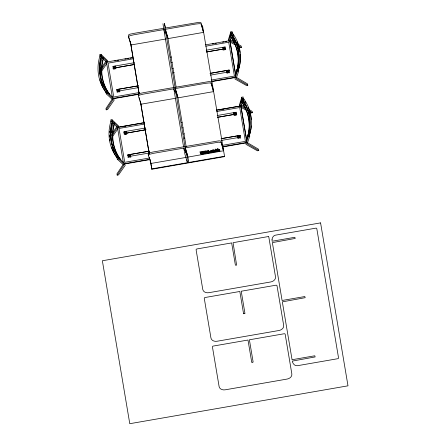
<?xml version="1.0" encoding="UTF-8"?>
<svg xmlns="http://www.w3.org/2000/svg" width="446" height="446" viewBox="0 0 446 446"><rect width="100%" height="100%" fill="white"/><g stroke="black" fill="none" stroke-linecap="round" stroke-linejoin="round"><path stroke-width="0.67" d="M232.232 33.461L232.165 31.638L230.805 31.872L228.363 39.811M230.805 31.872L231.028 33.21L228.586 41.143M232.394 32.971L231.028 33.21A41.406 40.257 18.2 0 1 237.166 69.71L236.358 72.174A41.411 40.257 18.4 0 0 230.214 35.669L231.558 35.474A41.411 40.257 18.4 0 1 238.894 51.814M247.786 85.247L236.218 78.446L238.755 70.814L238.532 69.476L237.172 69.715L237.395 71.048L234.953 78.987L246.421 85.481L247.786 85.247L247.558 83.909L236.034 77.13M238.532 69.476L238.37 69.966A41.406 40.257 18.2 0 0 240.204 54.239M243.973 99.837A41.406 40.257 18.2 0 0 243.215 98.789L243.154 96.96L241.793 97.195L239.351 105.128M241.793 97.195L242.016 98.533L239.574 106.466M243.382 98.293L242.016 98.533A41.406 40.257 18.2 0 1 248.154 135.032L247.346 137.496A41.411 40.257 18.4 0 0 241.202 100.991L242.552 100.796M258.775 150.564L247.207 143.763L249.749 136.136L249.52 134.798L248.16 135.038L248.383 136.37L245.941 144.309L257.409 150.804L258.775 150.564L258.546 149.232L247.407 142.675M248.16 135.038L249.52 134.798M205.467 44.862L229.891 40.625L235.689 75.101L229.857 40.592L231.039 37.035M246.655 140.429L240.846 105.914L242.027 102.357M231.898 34.47L231.435 35.847L230.091 36.042A41.411 40.257 18.4 0 1 236.229 72.547L234.724 77.649M242.886 99.793L242.423 101.17A41.411 40.257 18.4 0 1 244.932 104.944M99.597 70.646L100.729 68.952M101.482 67.825L105.992 61.052M99.826 71.984L100.556 70.881M101.292 69.777L106.449 62.027L103.388 59.195M112.353 98.889L105.964 108.489L106.193 109.822L107.553 109.588L114.271 99.932L107.62 93.576L107.397 92.238A41.406 39.984 -47.2 0 1 101.259 55.739L101.03 54.401L99.664 54.635L100.311 56.363M106.193 109.822L112.821 99.865L106.254 93.811L106.031 92.478A41.406 39.984 -47.2 0 1 99.932 56.006L101.253 55.733L107.904 62.094L106.516 62.334L106.46 62.05M110.586 135.969L111.338 134.837M112.47 133.148L116.98 126.374M112.648 134.547L117.443 127.344L123.336 162.528M123.347 164.212L116.952 173.812L117.181 175.144L118.541 174.91L125.259 165.254L118.608 158.899L118.385 157.561A41.406 39.984 -47.2 0 1 112.247 121.056L112.018 119.723L110.653 119.957L111.299 121.686M117.181 175.144L123.81 165.182L117.248 159.133L117.019 157.8L118.385 157.561L120.492 159.517A41.411 39.984 -47.4 0 1 114.354 123.012L112.241 121.056L110.881 121.295M101.582 71.176L106.717 63.795M112.57 136.498L118.101 128.548M219.131 150.82L217.865 151.055M201.553 153.792L202.573 153.524M207.674 152.722L208.661 152.465M212.803 149.561L212.954 150.447L214.704 150.854L216.065 149.912L215.914 149.02M212.954 150.447L214.504 151.055L216.065 149.912M217.838 150.954L219.125 150.759M209.698 151.317L212.123 150.899A2.113 0.44 -9.5 0 1 212.201 151.149L209.771 151.573A2.113 0.44 -9.5 0 1 209.698 151.328M216.204 149.845L216.355 150.731L217.553 149.65L219.739 150.146L219.588 149.254M216.355 150.731L219.739 150.146M217.169 149.332L217.319 150.224L217.843 149.75L217.693 148.864M209.375 151.345L210.378 150.915A1.377 0.284 -9.5 0 1 211.287 150.754L212.43 150.815A2.492 0.518 -9.5 0 1 212.519 151.122L211.521 151.556A1.377 0.284 -9.5 0 1 210.612 151.712L209.464 151.651A2.492 0.518 -9.5 0 1 209.38 151.356M165.756 32.714L166.38 32.597L166.62 33.974M166.207 34.041L166.609 33.968M175.724 91.96L176.399 92.082M175.953 93.331L176.577 93.214L176.465 92.534M185.91 151.161C187.281 150.804 185.965 154.712 185.904 151.166L185.33 151.261M216.477 151.055C211.694 151.941 218.646 152.002 216.093 150.129M202.763 153.731L201.609 153.887M208.851 152.683L207.73 152.827M216.661 151.417L216.176 151.595A1.617 0.334 -9.5 0 1 213.818 151.746M202.579 153.396L202.2 151.584L202.395 152.242M205.182 152.995L205.656 152.805M208.94 152.237L208.538 151.439M203.142 31.058L200.94 22.629L199.167 22.3L133.404 33.45C131.966 34.119 127.394 33.723 128.509 36.288M208.633 151.963L209.52 151.857M208.784 152.85L209.843 152.722L209.692 152.125M208.695 152.883L207.368 153.101A1.494 0.312 -9.5 0 1 206.961 153.062L206.86 153.028A2.074 0.429 -9.5 0 1 206.754 152.95A1.845 0.385 -9.5 0 1 206.833 152.772L208.65 152.331M202.595 153.937L201.285 154.16A1.461 0.307 -9.5 0 1 200.839 154.121L200.655 154.026A1.801 0.374 -9.5 0 1 200.683 153.864L202.523 153.396M212.971 90.348L213.344 90.153L210.908 81.874L209.129 81.546L143.372 92.696C141.928 93.365 137.362 92.969 138.472 95.533M218.713 150.073L218.401 150.151M222.777 149.633L223.312 149.399L220.876 141.12L219.097 140.791L153.34 151.941C151.423 152.543 146.372 152.46 148.747 155.816M204.959 152.002L205.171 153.078L206.448 152.855M99.943 79.879A41.406 39.984 -47.2 0 0 106.455 92.863L106.031 92.478L107.397 92.238L109.504 94.195A41.411 39.984 -47.4 0 1 103.366 57.69L102.045 57.958A41.411 39.984 -47.4 0 0 103.394 86.273M112.241 121.056L110.915 121.329A41.406 39.984 -47.2 0 0 117.058 157.828L118.385 157.561M112.163 122.483L113.033 123.28L114.354 123.007L118.892 127.417M203.56 152.894L203.159 152.961M203.71 153.781L203.064 153.898M205.701 152.794L206.481 152.839M208.984 152.22L209.648 152.108M165.99 34.086L165.973 32.675M165.962 38.969L131.04 44.962L128.431 36.628L129.853 35.741L133.638 34.821L195.465 24.09L199.395 23.671L201.174 24L203.482 32.385L167.98 38.618L165.249 29.336L175.155 87.79M99.893 55.973L101.253 55.733M132.886 57.462L106.432 62.055L112.347 97.211M114.678 60.918L116.032 60.684M117.387 60.45L118.742 60.21M124.835 59.156L126.19 58.917M127.545 58.682L128.9 58.448M130.254 58.214L131.609 57.98M212.329 43.964L213.684 43.73M215.039 43.496L216.394 43.262M222.487 42.203L223.842 41.969M225.197 41.734L226.551 41.495M133.783 58.682L108.049 63.148L113.741 96.983L139.475 92.517M205.701 46.2L228.726 42.203L234.418 76.037L211.393 80.035M134.229 62.73L112.799 66.409L112.961 67.335L113.869 67.179L113.719 66.287M206.208 50.197L225.308 46.919L225.459 47.811L224.539 47.928L224.399 47.075M223.491 47.231L223.641 48.123L222.732 48.285L222.582 47.393M113.111 68.227L134.731 64.436L113.111 68.227L113.262 69.119L115.988 68.645L115.837 67.753M225.598 48.664L206.504 51.976L225.598 48.664L225.76 49.59L223.022 50.024L222.883 49.172M237.673 43.998L241.191 46.066L241.42 47.404L240.054 47.638L238.85 46.958M117.616 89.44L117.766 90.326L116.858 90.488L116.696 89.557L138.321 85.805M210.099 73.345L229.194 70.033L229.355 70.959L228.436 71.081L229.355 70.959M138.332 85.844L116.696 89.557M210.111 73.384L229.205 70.067M116.846 90.449L117.766 90.326M226.618 71.393C228.893 70.869 225.704 72.141 226.479 70.54M119.584 90.014L118.664 90.131L119.584 90.014L119.433 89.122M106.031 92.478L107.397 92.238M138.817 87.55L116.997 91.341L117.159 92.266L118.067 92.11L117.917 91.218M210.4 75.129L229.495 71.812L229.657 72.737L228.737 72.86L228.597 72.007M106.254 93.811L107.62 93.576M237.395 71.048L238.755 70.814M113.267 98.404L139.693 93.816M211.605 81.334L235.321 77.214M113.334 98.722L138.427 94.368M211.699 81.646L235.438 77.526M175.306 98.321L141.008 104.208L138.399 95.873L139.821 94.987L143.601 94.067L205.433 83.335L209.364 82.917L211.136 83.246L213.45 91.631L177.948 97.864L175.217 88.581L184.951 146.455M113.864 124.044L117.437 127.333L144.537 122.633L117.421 127.378L117.504 127.656M246.069 108.997L240.851 105.931L216.455 110.145L240.879 105.947L246.677 140.423M121.602 126.943L122.957 126.709M124.311 126.474L125.666 126.24M134.469 124.713L135.824 124.473M219.254 109.995L220.608 109.761M221.963 109.521L223.318 109.287M232.126 107.759L233.481 107.525M240.037 106.388L240.963 106.226L240.846 105.914M144.097 124.122L119.037 128.47L124.729 162.305L149.789 157.956M216.689 111.522L239.719 107.525L245.406 141.36L222.381 145.357M124.713 131.609L124.858 132.501L123.949 132.657L123.793 131.732L145.424 128.013M217.196 115.52L236.291 112.202L236.447 113.128L235.527 113.251L236.447 113.128M124.858 132.501L123.949 132.657M125.761 132.306C128.035 131.776 124.847 133.047 125.621 131.453M233.71 113.568C235.99 113.039 232.801 114.31 233.57 112.715M124.099 133.549L145.909 129.725L124.099 133.549C123.536 135.433 128.035 134.463 126.826 133.075M217.659 117.27L236.586 113.981L236.748 114.912L234.022 115.386L233.871 114.494M217.67 117.309L236.597 114.02M249.247 109.666L252.18 111.389L252.408 112.726L251.042 112.961L249.838 112.281M128.604 154.762L128.755 155.648L127.846 155.81L127.684 154.879L149.505 151.094M221.261 138.639L240.193 135.389L221.099 138.706M127.695 154.918L149.516 151.127M237.606 136.716C239.881 136.192 236.692 137.463 237.467 135.863M130.572 155.336L129.652 155.453L130.572 155.336L130.422 154.444M240.344 136.281L239.424 136.404L240.344 136.281L240.182 135.35M128.905 156.54C129.925 157.55 127.484 158.168 127.985 156.663L149.41 152.978M221.389 140.445L240.494 137.173L240.645 138.059L239.725 138.182L239.586 137.329M117.248 159.133L118.608 158.899M248.383 136.37L249.749 136.136M130.723 156.223L130.873 157.115L129.964 157.271L129.814 156.384M238.677 137.485L238.822 138.377L237.913 138.533L237.768 137.647M185.547 152.225L186.489 152.086M185.776 152.599L186.138 152.538M124.256 163.721L150.018 159.289M222.593 146.656L246.309 142.536M124.323 164.044L150.096 159.568M222.688 146.968L246.426 142.848M208.198 151.138L200.182 152.46L208.198 151.138L208.026 150.179M200.243 152.655L200.739 152.571L200.984 153.402L200.488 153.491L200.031 151.568M201.648 151.495L201.798 152.387L204.318 152.638L203.978 151.094M204.129 151.98L204.625 151.896L204.87 152.727L202.35 152.476L202.545 153.129L202.044 153.218L201.798 152.387M205.584 150.815L205.729 151.701L208.249 151.952L207.908 150.408M208.059 151.3L208.555 151.211L208.8 152.047L206.281 151.796L206.476 152.448L205.974 152.538L205.729 151.701M217.319 150.224L218.579 150.007L218.429 149.115M203.231 153.223L203.755 153.764M204.056 152.158L204.207 153.05L205.143 153.011M210.183 151.099L210.334 151.991L212.341 152.092L212.067 150.77M213.155 151.227L213.305 152.119L213.121 151.506L212.218 151.662L212.341 152.092M204.207 153.05L204.391 153.664L205.294 153.508L205.143 152.616M211.237 152.476L213.266 152.125M186.517 157.349L150.977 163.453L148.367 155.119L149.784 154.232L153.569 153.312L218.423 142.202L221.105 142.491L223.541 150.77L187.917 157.109L185.185 147.827L186.272 153.781L188.775 162.316L187.426 154.182M151.746 168.883L224.483 156.256L224.594 156.63L151.852 169.257L150.358 160.638M231.028 33.21L232.377 33.015A41.406 40.257 18.3 0 1 238.515 69.515L237.172 69.715M242.016 98.533L243.365 98.332A41.406 40.257 18.3 0 1 249.504 134.837M201.458 153.251L201.135 153.273A1.461 0.307 -9.5 0 1 200.956 153.268M208.717 151.941L208.845 152.833M210.495 152.465L211.175 152.482M202.819 153.898L202.579 153M216.55 151.027L216.238 151.016A1.617 0.334 -9.5 0 0 215.139 151.127L214.442 151.317A1.617 0.334 -9.5 0 0 213.857 151.568A1.539 0.318 -9.5 0 0 213.84 151.746M140.685 102.825L139.999 100.712M217.843 149.75L218.579 150.007M268.33 236.664L268.732 236.926A0.569 0.557 -16.4 0 1 268.838 237.166L275.522 276.894C275.884 279.597 273.175 281.582 270.755 281.95L208.929 292.682C206.543 293.156 203.32 292.191 202.785 289.521L196.101 249.793A0.569 0.557 -16.4 0 1 196.123 249.531L196.491 249.102A1.154 1.126 -16.4 0 1 196.892 248.952L231.652 242.919L235.399 265.175L236.62 265.125L233.057 242.674L267.817 236.642A1.132 1.104 -16.4 0 1 268.33 236.664M229.79 41.829L235.828 45.247M240.779 107.151L246.214 110.229M230.052 39.516L234.156 41.93M229.863 40.608L235.075 43.675M238.538 45.709L241.42 47.404M241.041 104.838L245.144 107.252M249.526 111.032L252.408 112.726M101.175 57.16L102.368 58.253L103.689 57.986A41.411 39.984 -47.4 0 0 109.833 94.491L114.048 98.599M101.03 54.401L107.681 60.756M112.018 119.723L118.669 126.079M162.974 23.722L163.621 28.204M229.857 40.592L229.974 40.904M224.689 48.82L224.84 49.712M223.78 48.976L223.931 49.868M228.296 70.228L228.447 71.115M227.388 70.384L227.538 71.276M227.689 72.163C228.692 73.322 226.167 73.679 226.774 72.324M245.713 142.971L247.223 137.87A41.411 40.257 18.4 0 0 241.08 101.37M235.388 112.398L235.538 113.29M235.678 114.143L235.839 115.068M234.468 112.52L234.629 113.446M234.78 114.338L234.93 115.224M239.273 135.512L239.435 136.437M238.376 135.707L238.526 136.593M202.629 26.08L202.523 25.712L224.594 156.63M210.334 151.997L210.467 152.454M205.171 153.09L205.294 153.508M165.594 27.619L164.34 23.409L165.193 28.544M165.7 30.283L166.213 32.023M166.386 32.603L166.559 33.182M166.726 33.762L167.412 36.087M167.579 36.667L167.752 37.247M164.362 31.32L163.849 29.575L173.589 87.449M164.702 32.48L164.875 33.06M175.668 89.529L175.841 90.109M176.008 90.689L176.354 91.848M176.521 92.428L176.867 93.588M177.034 94.167L177.207 94.753M177.374 95.332L177.72 96.492L177.497 95.165M174.157 89.981L173.817 88.821L183.551 146.695M174.33 90.566L174.67 91.725M185.296 147.615L185.636 148.774M185.809 149.354L186.149 150.514M186.316 151.094L186.662 152.253M186.829 152.833L187.682 155.738M183.953 148.646L183.785 148.066L184.873 154.021L187.376 162.561L186.924 159.791M184.126 149.226L184.466 150.391M128.81 37.325L129.424 39.399M129.725 40.43L130.338 42.504M139.085 97.607L139.693 99.675M149.354 157.884L149.962 159.958M150.269 160.995L150.575 162.026M115.542 65.975C116.545 67.129 114.02 67.485 114.633 66.131M114.929 67.909L115.079 68.801M114.02 68.071L114.159 68.924M119.723 90.867L119.885 91.792L118.965 91.915L118.826 91.062M118.513 89.245L118.675 90.17M126.519 131.258L126.681 132.183M125.917 133.231L126.056 134.084M124.997 133.354L125.148 134.246M129.513 154.6L129.663 155.492M128.755 155.648L127.846 155.81M125.036 163.922L120.816 159.813A41.411 39.984 -47.4 0 1 114.678 123.308M219.086 149.343L219.237 150.235M218.635 149.187L218.785 150.079M217.899 148.674L218.049 149.566M217.403 148.763L217.553 149.65M217.024 149.466L217.174 150.358M216.7 149.756L216.851 150.648M215.808 150.374L215.992 151.4M215.418 149.103L215.563 149.995M214.855 150.079L215.005 150.965M214.559 149.962L214.704 150.854M214.353 150.163L214.504 151.055M213.305 149.471L213.45 150.363M212.971 150.614L213.121 151.506M211.214 151.372L211.365 152.259M211.092 150.943L211.237 151.83M208.65 151.155L208.8 152.047M208.405 150.324L208.555 151.211M208.104 151.06L208.304 152.131M206.13 150.904L206.426 152.666M206.08 150.726L206.23 151.618M205.829 151.646L205.974 152.538M204.72 151.835L204.87 152.727M204.474 151.004L204.625 151.896M204.168 151.746L204.374 152.816M204.24 152.777L204.391 153.664M203.421 152.276L203.571 153.162M202.15 151.406L202.3 152.298M201.893 152.326L202.044 153.218M200.834 152.51L200.984 153.402M200.589 151.679L200.739 152.571M200.338 152.599L200.488 153.491M167.679 36.817L176.142 87.115M177.831 97.178L186.183 146.806M175.941 91.921L176.17 93.292M130.7 43.518L139.141 93.677M140.529 101.922L149.198 153.452M150.469 161.012L151.852 169.257M130.36 41.773L139.146 93.989M140.535 102.234L149.087 153.078M219.393 150.079A1.583 0.329 -9.5 0 1 218.88 150.23M114.131 151.01A41.411 39.984 -47.4 0 1 113.033 123.28M117.064 157.678A41.406 39.984 -47.2 0 1 111.506 147.029M109.945 140.836A41.406 39.984 -47.2 0 1 109.749 139.565M109.487 137.011A41.406 39.984 -47.2 0 1 109.398 135.082M109.415 132.501A41.406 39.984 -47.2 0 1 109.487 131.213M111.723 140.819A41.411 39.984 -47.4 0 1 111.595 139.542M111.595 132.462A41.411 39.984 -47.4 0 1 111.729 131.174M118.775 157.917A41.406 39.984 -47.2 0 1 112.632 121.418M100.556 73.579A41.411 39.984 -47.4 0 1 100.556 67.781M107.787 92.595A41.406 39.984 -47.2 0 1 101.643 56.096M242.546 100.796A41.411 40.257 18.4 0 1 249.459 115.258M250.184 131.118A41.411 40.257 18.4 0 1 249.559 134.24M245.055 101.454A41.406 40.257 18.2 0 1 245.729 102.558M248.316 107.754A41.406 40.257 18.2 0 1 251.193 119.561M251.226 125.945A41.406 40.257 18.2 0 1 249.548 134.681M241.866 98.984A41.406 40.257 18.2 0 1 248.004 135.484M232.193 36.901A41.411 40.257 18.4 0 1 235.471 42.465M238.967 66.805A41.411 40.257 18.4 0 1 238.448 69.297M239.089 66.426A41.411 40.257 18.4 0 1 238.571 68.918M232.985 34.515A41.406 40.257 18.2 0 1 233.715 35.585M237.077 41.835A41.406 40.257 18.2 0 1 239.993 52.333M230.877 33.662A41.406 40.257 18.2 0 1 237.016 70.161M174.297 72.631A8.195 8.017 -16.4 0 1 173.126 72.932M170.378 57.133A8.195 8.017 -16.4 0 1 171.571 57.004M173.254 68.55A3.206 3.133 -16.4 0 1 172.507 68.784M171.548 62.596A3.206 3.133 -16.4 0 1 172.329 62.579M184.889 138.026A8.195 8.017 -16.4 0 1 184.109 138.204M181.355 122.405A8.195 8.017 -16.4 0 1 182.152 122.304M184.376 133.755A3.206 3.133 -16.4 0 1 183.49 134.062M182.531 127.868A3.206 3.133 -16.4 0 1 183.155 127.84M243.984 313.677L243.572 313.75L239.825 291.478L205.065 297.51A1.154 1.126 -16.4 0 0 204.658 297.66L204.29 298.09A0.569 0.557 -16.4 0 0 204.268 298.352L210.952 338.074C211.488 340.75 214.71 341.714 217.096 341.24L278.928 330.508C281.342 330.14 284.052 328.156 283.689 325.452L277.011 285.724A0.569 0.557 -16.4 0 0 276.899 285.485L276.498 285.223A1.132 1.104 -16.4 0 0 275.985 285.2L241.225 291.232L244.965 313.493L243.984 313.677M252.152 362.236L251.739 362.308L247.993 340.036L213.233 346.068A1.154 1.126 -16.4 0 0 212.826 346.213L212.458 346.648A0.569 0.557 -16.4 0 0 212.435 346.91L219.12 386.632C219.661 389.308 222.877 390.272 225.269 389.798L287.096 379.067C289.515 378.699 292.225 376.714 291.857 374.01L285.178 334.283A0.569 0.557 -16.4 0 0 285.072 334.043L284.671 333.781A1.132 1.104 -16.4 0 0 284.152 333.759L249.392 339.791L253.138 362.052L252.152 362.236M272.043 239.742L272.127 241.241L294.862 237.294L295.219 238.437L272.361 242.613L282.095 300.487L304.824 296.54L305.181 297.683L282.329 301.858L292.063 359.732L314.792 355.785L315.149 356.928L292.292 361.104C292.632 363.529 294.717 366.127 297.387 365.714L337.957 358.673A0.569 0.557 -16.4 0 0 338.202 358.567L338.469 358.171A1.132 1.104 -16.4 0 0 338.503 357.664L316.844 228.898A1.154 1.126 -16.4 0 0 316.693 228.503L316.259 228.146A0.569 0.557 -16.4 0 0 315.991 228.129L275.427 235.17C273.326 235.549 272.116 237.746 272.043 239.742M320.579 222.883L102.363 260.759L129.775 423.7L347.992 385.823L320.579 222.883M217.637 151.317A1.583 0.329 -9.5 0 0 220.04 150.659A1.583 0.329 -9.5 0 0 217.754 150.715A1.583 0.329 -9.5 0 0 217.637 151.317"/></g></svg>
